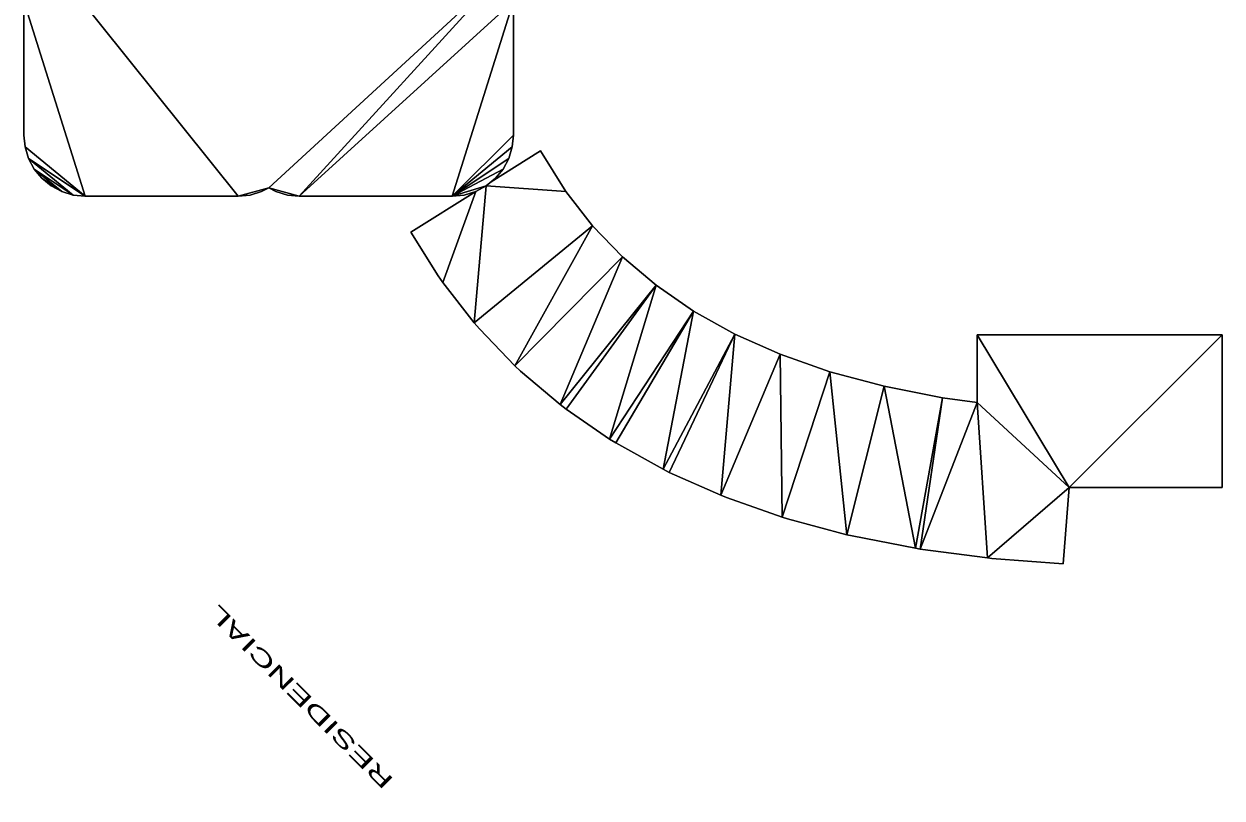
# Model space of a CAD drawing. Header units: millimetres. Extents: x -38221 to 49500, y -52000 to 43639.
# Drawn here: x -17664 to -2000, y 22940 to 33064 of the extents above; entities that cross this region are included whole.
import ezdxf

# ---------------------------------------------------------------- set-up
doc = ezdxf.new("R2010")
doc.units = ezdxf.units.MM
for name, color, linetype, lineweight in [('A-MASS-____-OTLN', 70, 'Continuous', 9), ('A-ROOF-____-OTLN', 132, 'Continuous', 9), ('G-____-____-TEXT', 231, 'Continuous', 9)]:
    doc.layers.add(name, color=color, linetype=linetype, lineweight=lineweight)
doc.styles.add('Arial_1', font='arial.ttf', dxfattribs={"height": 350})

msp = doc.modelspace()

# ---------------------------------------------------------------- texts
at = {"layer": 'G-____-____-TEXT', "color": 7, "extrusion": (0.57735, 0.57735, 0.57735), "insert": (-12962, 23038, 5424), "char_height": 350, "width": 4008.44, "attachment_point": 1, "text_direction": (-0.707107, 0.707107, 0), "style": 'Arial_1', "bg_fill": 3, "box_fill_scale": 1.25, "bg_fill_color": 256, "bg_fill_true_color": 13158600, "bg_fill_transparency": 0}
msp.add_mtext('RESIDENCIAL', dxfattribs=at)

# ---------------------------------------------------------------- meshes
at = {"layer": 'A-MASS-____-OTLN', "color": 254, "transparency": 33554560}
mesh = msp.add_polyface(dxfattribs=at)
corners = [(-17664, 33362, 3200), (-17664, 31612, 3200), (-17649, 31456, 3200), (-17603, 31306, 3200), (-17529, 31167, 3200), (-17430, 31046, 3200), (-17309, 30947, 3200), (-17170, 30873, 3200), (-17020, 30827, 3200), (-16864, 30812, 3200), (-14864, 30812, 3200), (-14708, 30827, 3200), (-14558, 30873, 3200), (-14464, 30923, 3200), (-14370, 30873, 3200), (-14220, 30827, 3200), (-14064, 30812, 3200), (-12064, 30812, 3200), (-11908, 30827, 3200), (-11758, 30873, 3200), (-11620, 30947, 3200), (-11498, 31046, 3200), (-11399, 31167, 3200), (-11325, 31306, 3200), (-11279, 31456, 3200), (-11264, 31612, 3200), (-11264, 33362, 3200), (-11279, 33518, 3200), (-11325, 33668, 3200), (-11375, 33762, 3200), (-9136, 33762, 3200), (-8980, 33777, 3200), (-8830, 33823, 3200), (-8691, 33897, 3200), (-8570, 33996, 3200), (-8471, 34117, 3200), (-8397, 34256, 3200), (-8351, 34406, 3200), (-8336, 34562, 3200), (-8336, 38026, 3200), (-8351, 38182, 3200), (-8397, 38332, 3200), (-8471, 38470, 3200), (-8570, 38592, 3200), (-8691, 38691, 3200), (-8830, 38765, 3200), (-8980, 38811, 3200), (-9055, 38818, 3200), (-9000, 38920, 3200), (-8955, 39070, 3200), (-8940, 39226, 3200), (-8940, 42388, 3200), (-8955, 42544, 3200), (-9000, 42694, 3200), (-9074, 42833, 3200), (-9174, 42954, 3200), (-9295, 43053, 3200), (-9433, 43127, 3200), (-9583, 43173, 3200), (-9740, 43188, 3200), (-12902, 43188, 3200), (-13058, 43173, 3200), (-13208, 43127, 3200), (-13302, 43077, 3200), (-13396, 43127, 3200), (-13546, 43173, 3200), (-13702, 43188, 3200), (-16864, 43188, 3200), (-17020, 43173, 3200), (-17170, 43127, 3200), (-17309, 43053, 3200), (-17430, 42954, 3200), (-17529, 42833, 3200), (-17603, 42694, 3200), (-17649, 42544, 3200), (-17664, 42388, 3200), (-17664, 39226, 3200), (-17649, 39070, 3200), (-17603, 38920, 3200), (-17529, 38781, 3200), (-17430, 38660, 3200), (-17388, 38626, 3200), (-17430, 38592, 3200), (-17529, 38470, 3200), (-17603, 38332, 3200), (-17649, 38182, 3200), (-17664, 38026, 3200), (-17664, 34562, 3200), (-17649, 34406, 3200), (-17603, 34256, 3200), (-17529, 34117, 3200), (-17430, 33996, 3200), (-17388, 33962, 3200), (-17430, 33927, 3200), (-17529, 33806, 3200), (-17603, 33668, 3200), (-17649, 33518, 3200)]
mesh.append_faces([[corners[k] for k in face] for face in [(13, 10, 11, 12), (81, 78, 79, 80), (36, 34, 35)]], dxfattribs={"vtx0": -1, "color": 254})
mesh.append_faces([[corners[k] for k in face] for face in [(85, 81, 84)]], dxfattribs={"vtx0": -1, "vtx1": -1, "color": 254})
mesh.append_faces([[corners[k] for k in face] for face in [(10, 92, 0, 9), (86, 29, 81, 85), (66, 81, 63, 65), (47, 63, 81)]], dxfattribs={"vtx0": -1, "vtx1": -1, "vtx2": -1, "color": 254})
mesh.append_faces([[corners[k] for k in face] for face in [(92, 10, 13, 29), (29, 13, 16, 26), (47, 81, 29, 39), (60, 63, 47, 50)]], dxfattribs={"vtx0": -1, "vtx1": -1, "vtx2": -1, "vtx3": -1, "color": 254})
mesh.append_faces([[corners[k] for k in face] for face in [(92, 29, 87, 88)]], dxfattribs={"vtx0": -1, "vtx1": -1, "vtx3": -1, "color": 254})
mesh.append_faces([[corners[k] for k in face] for face in [(92, 88, 89), (73, 67, 68, 72), (29, 86, 87), (37, 33, 34, 36), (29, 38, 39), (33, 37, 38), (60, 50, 51)]], dxfattribs={"vtx0": -1, "vtx2": -1, "color": 254})
mesh.append_faces([[corners[k] for k in face] for face in [(66, 75, 76, 81)]], dxfattribs={"vtx0": -1, "vtx2": -1, "vtx3": -1, "color": 254})
mesh.append_faces([[corners[k] for k in face] for face in [(9, 0, 1, 2), (67, 73, 74, 75), (17, 22, 23, 24), (47, 39, 40, 41), (47, 43, 44, 45), (47, 41, 42, 43)]], dxfattribs={"vtx0": -1, "vtx3": -1, "color": 254})
mesh.append_faces([[corners[k] for k in face] for face in [(94, 95, 92, 93), (15, 16, 13, 14), (6, 7, 5)]], dxfattribs={"vtx1": -1, "color": 254})
mesh.append_faces([[corners[k] for k in face] for face in [(2, 3, 9), (96, 0, 92, 95), (77, 78, 81, 76), (68, 69, 72), (66, 67, 75), (21, 22, 17, 20), (25, 26, 17, 24), (30, 31, 38, 29), (32, 33, 38, 31), (53, 54, 59, 52), (16, 17, 26)]], dxfattribs={"vtx1": -1, "vtx2": -1, "color": 254})
mesh.append_faces([[corners[k] for k in face] for face in [(3, 4, 8, 9), (4, 5, 7, 8), (54, 55, 58, 59), (59, 60, 51, 52)]], dxfattribs={"vtx1": -1, "vtx3": -1, "color": 254})
mesh.append_faces([[corners[k] for k in face] for face in [(90, 91, 92, 89), (27, 28, 29, 26), (63, 64, 65), (61, 62, 63, 60), (45, 46, 47)]], dxfattribs={"vtx2": -1, "color": 254})
mesh.append_faces([[corners[k] for k in face] for face in [(81, 82, 83, 84), (69, 70, 71, 72), (17, 18, 19, 20), (55, 56, 57, 58), (47, 48, 49, 50)]], dxfattribs={"vtx3": -1, "color": 254})
mesh = msp.add_polyface(dxfattribs=at)
corners = [(-17664, 33362), (-17649, 33518), (-17603, 33668), (-17529, 33806), (-17430, 33927), (-17388, 33962), (-17430, 33996), (-17529, 34117), (-17603, 34256), (-17649, 34406), (-17664, 34562), (-17664, 38026), (-17649, 38182), (-17603, 38332), (-17529, 38470), (-17430, 38592), (-17388, 38626), (-17430, 38660), (-17529, 38781), (-17603, 38920), (-17649, 39070), (-17664, 39226), (-17664, 42388), (-17649, 42544), (-17603, 42694), (-17529, 42833), (-17430, 42954), (-17309, 43053), (-17170, 43127), (-17020, 43173), (-16864, 43188), (-13702, 43188), (-13546, 43173), (-13396, 43127), (-13302, 43077), (-13208, 43127), (-13058, 43173), (-12902, 43188), (-9740, 43188), (-9583, 43173), (-9433, 43127), (-9295, 43053), (-9174, 42954), (-9074, 42833), (-9000, 42694), (-8955, 42544), (-8940, 42388), (-8940, 39226), (-8955, 39070), (-9000, 38920), (-9055, 38818), (-8980, 38811), (-8830, 38765), (-8691, 38691), (-8570, 38592), (-8471, 38470), (-8397, 38332), (-8351, 38182), (-8336, 38026), (-8336, 34562), (-8351, 34406), (-8397, 34256), (-8471, 34117), (-8570, 33996), (-8691, 33897), (-8830, 33823), (-8980, 33777), (-9136, 33762), (-11375, 33762), (-11325, 33668), (-11279, 33518), (-11264, 33362), (-11264, 31612), (-11279, 31456), (-11325, 31306), (-11399, 31167), (-11498, 31046), (-11620, 30947), (-11758, 30873), (-11908, 30827), (-12064, 30812), (-14064, 30812), (-14220, 30827), (-14370, 30873), (-14464, 30923), (-14558, 30873), (-14708, 30827), (-14864, 30812), (-16864, 30812), (-17020, 30827), (-17170, 30873), (-17309, 30947), (-17430, 31046), (-17529, 31167), (-17603, 31306), (-17649, 31456), (-17664, 31612)]
mesh.append_faces([[corners[k] for k in face] for face in [(63, 60, 61, 62), (42, 40, 41), (84, 81, 82, 83), (5, 2, 3, 4)]], dxfattribs={"vtx0": -1, "color": 254})
mesh.append_faces([[corners[k] for k in face] for face in [(59, 68, 58), (75, 80, 74)]], dxfattribs={"vtx0": -1, "vtx1": -1, "color": 254})
mesh.append_faces([[corners[k] for k in face] for face in [(81, 68, 71, 80), (34, 37, 50), (10, 68, 5, 9), (11, 16, 68, 10), (81, 84, 68)]], dxfattribs={"vtx0": -1, "vtx1": -1, "vtx2": -1, "color": 254})
mesh.append_faces([[corners[k] for k in face] for face in [(50, 68, 16, 34), (5, 68, 84, 87), (16, 21, 31, 34)]], dxfattribs={"vtx0": -1, "vtx1": -1, "vtx2": -1, "vtx3": -1, "color": 254})
mesh.append_faces([[corners[k] for k in face] for face in [(0, 5, 87, 88)]], dxfattribs={"vtx0": -1, "vtx1": -1, "vtx3": -1, "color": 254})
mesh.append_faces([[corners[k] for k in face] for face in [(60, 63, 64, 59), (80, 71, 72), (46, 37, 38), (22, 30, 31, 21)]], dxfattribs={"vtx0": -1, "vtx2": -1, "color": 254})
mesh.append_faces([[corners[k] for k in face] for face in [(50, 57, 58, 68), (37, 46, 47, 50)]], dxfattribs={"vtx0": -1, "vtx2": -1, "vtx3": -1, "color": 254})
mesh.append_faces([[corners[k] for k in face] for face in [(59, 64, 65, 66), (80, 75, 76, 77), (80, 72, 73, 74), (50, 55, 56, 57), (38, 44, 45, 46), (5, 0, 1, 2), (16, 19, 20, 21), (30, 22, 23, 24)]], dxfattribs={"vtx0": -1, "vtx3": -1, "color": 254})
mesh.append_faces([[corners[k] for k in face] for face in [(70, 71, 68, 69), (52, 53, 50, 51), (86, 87, 84, 85)]], dxfattribs={"vtx1": -1, "color": 254})
mesh.append_faces([[corners[k] for k in face] for face in [(67, 68, 59, 66), (54, 55, 50, 53), (96, 0, 88, 95), (12, 13, 16, 11), (8, 9, 5)]], dxfattribs={"vtx1": -1, "vtx2": -1, "color": 254})
mesh.append_faces([[corners[k] for k in face] for face in [(43, 44, 38, 39), (42, 43, 39, 40), (88, 89, 94, 95), (89, 90, 93, 94), (29, 30, 24, 25), (25, 26, 28, 29)]], dxfattribs={"vtx1": -1, "vtx3": -1, "color": 254})
mesh.append_faces([[corners[k] for k in face] for face in [(78, 79, 80, 77), (48, 49, 50, 47), (32, 33, 34, 31), (14, 15, 16, 13), (26, 27, 28)]], dxfattribs={"vtx2": -1, "color": 254})
mesh.append_faces([[corners[k] for k in face] for face in [(34, 35, 36, 37), (90, 91, 92, 93), (5, 6, 7, 8), (16, 17, 18, 19)]], dxfattribs={"vtx3": -1, "color": 254})
mesh = msp.add_polyface(dxfattribs=at)
corners = [(-17664, 31612, 3200), (-17664, 33362, 3200), (-17664, 33362), (-17664, 31612)]
mesh.append_faces([[corners[k] for k in face] for face in [(0, 1, 2, 3)]], dxfattribs={"color": 254})
mesh = msp.add_polyface(dxfattribs=at)
corners = [(-11264, 33362, 3200), (-11264, 31612, 3200), (-11264, 31612), (-11264, 33362)]
mesh.append_faces([[corners[k] for k in face] for face in [(0, 1, 2, 3)]], dxfattribs={"color": 254})
mesh = msp.add_polyface(dxfattribs=at)
corners = [(-17649, 31456, 3200), (-17664, 31612, 3200), (-17664, 31612), (-17649, 31456)]
mesh.append_faces([[corners[k] for k in face] for face in [(0, 1, 2, 3)]], dxfattribs={"color": 254})
mesh = msp.add_polyface(dxfattribs=at)
corners = [(-11264, 31612, 3200), (-11279, 31456, 3200), (-11279, 31456), (-11264, 31612)]
mesh.append_faces([[corners[k] for k in face] for face in [(0, 1, 2, 3)]], dxfattribs={"color": 254})
mesh = msp.add_polyface(dxfattribs=at)
corners = [(-17603, 31306, 3200), (-17649, 31456, 3200), (-17649, 31456), (-17603, 31306)]
mesh.append_faces([[corners[k] for k in face] for face in [(0, 1, 2, 3)]], dxfattribs={"color": 254})
mesh = msp.add_polyface(dxfattribs=at)
corners = [(-11279, 31456, 3200), (-11325, 31306, 3200), (-11325, 31306), (-11279, 31456)]
mesh.append_faces([[corners[k] for k in face] for face in [(0, 1, 2, 3)]], dxfattribs={"color": 254})
mesh = msp.add_polyface(dxfattribs=at)
corners = [(-17529, 31167, 3200), (-17603, 31306, 3200), (-17603, 31306), (-17529, 31167)]
mesh.append_faces([[corners[k] for k in face] for face in [(3, 0, 1, 2)]], dxfattribs={"color": 254})
mesh = msp.add_polyface(dxfattribs=at)
corners = [(-11325, 31306, 3200), (-11399, 31167, 3200), (-11399, 31167), (-11325, 31306)]
mesh.append_faces([[corners[k] for k in face] for face in [(0, 1, 2, 3)]], dxfattribs={"color": 254})
mesh = msp.add_polyface(dxfattribs=at)
corners = [(-17430, 31046, 3200), (-17529, 31167, 3200), (-17529, 31167), (-17430, 31046)]
mesh.append_faces([[corners[k] for k in face] for face in [(0, 1, 2, 3)]], dxfattribs={"color": 254})
mesh = msp.add_polyface(dxfattribs=at)
corners = [(-17309, 30947, 3200), (-17430, 31046, 3200), (-17430, 31046), (-17309, 30947)]
mesh.append_faces([[corners[k] for k in face] for face in [(0, 1, 2, 3)]], dxfattribs={"color": 254})
mesh = msp.add_polyface(dxfattribs=at)
corners = [(-11498, 31046, 3200), (-11620, 30947, 3200), (-11620, 30947), (-11498, 31046)]
mesh.append_faces([[corners[k] for k in face] for face in [(0, 1, 2, 3)]], dxfattribs={"color": 254})
mesh = msp.add_polyface(dxfattribs=at)
corners = [(-11399, 31167, 3200), (-11498, 31046, 3200), (-11498, 31046), (-11399, 31167)]
mesh.append_faces([[corners[k] for k in face] for face in [(3, 0, 1, 2)]], dxfattribs={"color": 254})
mesh = msp.add_polyface(dxfattribs=at)
corners = [(-17170, 30873, 3200), (-17309, 30947, 3200), (-17309, 30947), (-17170, 30873)]
mesh.append_faces([[corners[k] for k in face] for face in [(0, 1, 2, 3)]], dxfattribs={"color": 254})
mesh = msp.add_polyface(dxfattribs=at)
corners = [(-17020, 30827, 3200), (-17170, 30873, 3200), (-17170, 30873), (-17020, 30827)]
mesh.append_faces([[corners[k] for k in face] for face in [(0, 1, 2, 3)]], dxfattribs={"color": 254})
mesh = msp.add_polyface(dxfattribs=at)
corners = [(-14558, 30873, 3200), (-14708, 30827, 3200), (-14708, 30827), (-14558, 30873)]
mesh.append_faces([[corners[k] for k in face] for face in [(0, 1, 2, 3)]], dxfattribs={"color": 254})
mesh = msp.add_polyface(dxfattribs=at)
corners = [(-14464, 30923, 3200), (-14558, 30873, 3200), (-14558, 30873), (-14464, 30923)]
mesh.append_faces([[corners[k] for k in face] for face in [(0, 1, 2, 3)]], dxfattribs={"color": 254})
mesh = msp.add_polyface(dxfattribs=at)
corners = [(-14370, 30873, 3200), (-14464, 30923, 3200), (-14464, 30923), (-14370, 30873)]
mesh.append_faces([[corners[k] for k in face] for face in [(3, 0, 1, 2)]], dxfattribs={"color": 254})
mesh = msp.add_polyface(dxfattribs=at)
corners = [(-14220, 30827, 3200), (-14370, 30873, 3200), (-14370, 30873), (-14220, 30827)]
mesh.append_faces([[corners[k] for k in face] for face in [(0, 1, 2, 3)]], dxfattribs={"color": 254})
mesh = msp.add_polyface(dxfattribs=at)
corners = [(-11758, 30873, 3200), (-11908, 30827, 3200), (-11908, 30827), (-11758, 30873)]
mesh.append_faces([[corners[k] for k in face] for face in [(0, 1, 2, 3)]], dxfattribs={"color": 254})
mesh = msp.add_polyface(dxfattribs=at)
corners = [(-11620, 30947, 3200), (-11758, 30873, 3200), (-11758, 30873), (-11620, 30947)]
mesh.append_faces([[corners[k] for k in face] for face in [(0, 1, 2, 3)]], dxfattribs={"color": 254})
mesh = msp.add_polyface(dxfattribs=at)
corners = [(-16864, 30812, 3200), (-17020, 30827, 3200), (-17020, 30827), (-16864, 30812)]
mesh.append_faces([[corners[k] for k in face] for face in [(0, 1, 2, 3)]], dxfattribs={"color": 254})
mesh = msp.add_polyface(dxfattribs=at)
corners = [(-14864, 30812, 3200), (-16864, 30812, 3200), (-16864, 30812), (-14864, 30812)]
mesh.append_faces([[corners[k] for k in face] for face in [(0, 1, 2, 3)]], dxfattribs={"color": 254})
mesh = msp.add_polyface(dxfattribs=at)
corners = [(-14708, 30827, 3200), (-14864, 30812, 3200), (-14864, 30812), (-14708, 30827)]
mesh.append_faces([[corners[k] for k in face] for face in [(0, 1, 2, 3)]], dxfattribs={"color": 254})
mesh = msp.add_polyface(dxfattribs=at)
corners = [(-14064, 30812, 3200), (-14220, 30827, 3200), (-14220, 30827), (-14064, 30812)]
mesh.append_faces([[corners[k] for k in face] for face in [(0, 1, 2, 3)]], dxfattribs={"color": 254})
mesh = msp.add_polyface(dxfattribs=at)
corners = [(-12064, 30812, 3200), (-14064, 30812, 3200), (-14064, 30812), (-12064, 30812)]
mesh.append_faces([[corners[k] for k in face] for face in [(0, 1, 2, 3)]], dxfattribs={"color": 254})
mesh = msp.add_polyface(dxfattribs=at)
corners = [(-11908, 30827, 3200), (-12064, 30812, 3200), (-12064, 30812), (-11908, 30827)]
mesh.append_faces([[corners[k] for k in face] for face in [(0, 1, 2, 3)]], dxfattribs={"color": 254})
at = {"layer": 'A-ROOF-____-OTLN', "color": 10}
mesh = msp.add_polyface(dxfattribs=at)
corners = [(-5200, 29000, 2900), (-2000, 29000, 2900), (-2000, 27000, 2900), (-4000, 27000, 2900), (-4076, 26003, 2900), (-5010, 26074, 2900), (-5066, 26080, 2900), (-5947, 26197, 2900), (-6008, 26207, 2900), (-6838, 26370, 2900), (-6904, 26385, 2900), (-7681, 26594, 2900), (-7753, 26616, 2900), (-8478, 26870, 2900), (-8554, 26900, 2900), (-9227, 27200, 2900), (-9307, 27240, 2900), (-9927, 27585, 2900), (-10007, 27635, 2900), (-10576, 28027, 2900), (-10655, 28087, 2900), (-11171, 28524, 2900), (-11245, 28595, 2900), (-11709, 29077, 2900), (-11777, 29156, 2900), (-12188, 29684, 2900), (-12247, 29768, 2900), (-12606, 30343, 2900), (-11758, 30873, 2900), (-11620, 30947, 2900), (-11555, 30999, 2900), (-10910, 31403, 2900), (-10578, 30872, 2900), (-10230, 30425, 2900), (-9838, 30017, 2900), (-9400, 29646, 2900), (-8912, 29309, 2900), (-8372, 29009, 2900), (-7778, 28744, 2900), (-7127, 28516, 2900), (-6419, 28326, 2900), (-5654, 28176, 2900), (-5200, 28115, 2900)]
mesh.append_faces([[corners[k] for k in face] for face in [(28, 25, 26, 27)]], dxfattribs={"vtx0": -1, "color": 10})
mesh.append_faces([[corners[k] for k in face] for face in [(40, 10, 39), (39, 12, 38)]], dxfattribs={"vtx0": -1, "vtx1": -1, "color": 10})
mesh.append_faces([[corners[k] for k in face] for face in [(35, 19, 20, 34), (37, 15, 16, 36), (3, 42, 0), (8, 40, 41)]], dxfattribs={"vtx0": -1, "vtx2": -1, "color": 10})
mesh.append_faces([[corners[k] for k in face] for face in [(29, 32, 33, 24)]], dxfattribs={"vtx0": -1, "vtx2": -1, "vtx3": -1, "color": 10})
mesh.append_faces([[corners[k] for k in face] for face in [(40, 8, 9, 10)]], dxfattribs={"vtx0": -1, "vtx3": -1, "color": 10})
mesh.append_faces([[corners[k] for k in face] for face in [(5, 6, 3, 4)]], dxfattribs={"vtx1": -1, "color": 10})
mesh.append_faces([[corners[k] for k in face] for face in [(21, 22, 34, 20), (23, 24, 33, 22), (17, 18, 36, 16), (33, 34, 22), (11, 12, 39, 10), (13, 14, 38, 12)]], dxfattribs={"vtx1": -1, "vtx2": -1, "color": 10})
mesh.append_faces([[corners[k] for k in face] for face in [(6, 7, 42, 3)]], dxfattribs={"vtx1": -1, "vtx2": -1, "vtx3": -1, "color": 10})
mesh.append_faces([[corners[k] for k in face] for face in [(18, 19, 35, 36), (24, 25, 28, 29), (7, 8, 41, 42), (37, 38, 14, 15)]], dxfattribs={"vtx1": -1, "vtx3": -1, "color": 10})
mesh.append_faces([[corners[k] for k in face] for face in [(30, 31, 32, 29), (1, 2, 3, 0)]], dxfattribs={"vtx2": -1, "color": 10})
mesh = msp.add_polyface(dxfattribs=at)
corners = [(-2000, 29000, 3025), (-5200, 29000, 3025), (-5200, 28115, 3025), (-5654, 28176, 3025), (-6419, 28326, 3025), (-7127, 28516, 3025), (-7778, 28744, 3025), (-8372, 29009, 3025), (-8912, 29309, 3025), (-9400, 29646, 3025), (-9838, 30017, 3025), (-10230, 30425, 3025), (-10578, 30872, 3025), (-10910, 31403, 3025), (-11555, 30999, 3025), (-11620, 30947, 3025), (-11758, 30873, 3025), (-12606, 30343, 3025), (-12247, 29768, 3025), (-12188, 29684, 3025), (-11777, 29156, 3025), (-11709, 29077, 3025), (-11245, 28595, 3025), (-11171, 28524, 3025), (-10655, 28087, 3025), (-10576, 28027, 3025), (-10007, 27635, 3025), (-9927, 27585, 3025), (-9307, 27240, 3025), (-9227, 27200, 3025), (-8554, 26900, 3025), (-8478, 26870, 3025), (-7753, 26616, 3025), (-7681, 26594, 3025), (-6904, 26385, 3025), (-6838, 26370, 3025), (-6008, 26207, 3025), (-5947, 26197, 3025), (-5066, 26080, 3025), (-5010, 26074, 3025), (-4076, 26003, 3025), (-4000, 27000, 3025), (-2000, 27000, 3025)]
mesh.append_faces([[corners[k] for k in face] for face in [(41, 38, 39, 40), (0, 41, 42)]], dxfattribs={"vtx0": -1, "color": 10})
mesh.append_faces([[corners[k] for k in face] for face in [(5, 34, 4), (7, 30, 6), (6, 32, 5)]], dxfattribs={"vtx0": -1, "vtx1": -1, "color": 10})
mesh.append_faces([[corners[k] for k in face] for face in [(41, 2, 38)]], dxfattribs={"vtx0": -1, "vtx1": -1, "vtx2": -1, "color": 10})
mesh.append_faces([[corners[k] for k in face] for face in [(8, 27, 28, 7), (16, 19, 20, 15), (22, 10, 11), (24, 9, 10)]], dxfattribs={"vtx0": -1, "vtx2": -1, "color": 10})
mesh.append_faces([[corners[k] for k in face] for face in [(10, 22, 23, 24), (11, 20, 21, 22), (7, 28, 29, 30), (5, 32, 33, 34), (6, 30, 31, 32)]], dxfattribs={"vtx0": -1, "vtx3": -1, "color": 10})
mesh.append_faces([[corners[k] for k in face] for face in [(18, 19, 16, 17)]], dxfattribs={"vtx1": -1, "color": 10})
mesh.append_faces([[corners[k] for k in face] for face in [(25, 26, 9, 24), (35, 36, 4, 34), (1, 2, 41, 0)]], dxfattribs={"vtx1": -1, "vtx2": -1, "color": 10})
mesh.append_faces([[corners[k] for k in face] for face in [(11, 12, 15, 20)]], dxfattribs={"vtx1": -1, "vtx2": -1, "vtx3": -1, "color": 10})
mesh.append_faces([[corners[k] for k in face] for face in [(26, 27, 8, 9), (37, 38, 2, 3), (36, 37, 3, 4)]], dxfattribs={"vtx1": -1, "vtx3": -1, "color": 10})
mesh.append_faces([[corners[k] for k in face] for face in [(12, 13, 14, 15)]], dxfattribs={"vtx3": -1, "color": 10})
mesh = msp.add_polyface(dxfattribs=at)
corners = [(-11555, 30999, 3025), (-10910, 31403, 3025), (-10910, 31403, 2900), (-11555, 30999, 2900)]
mesh.append_faces([[corners[k] for k in face] for face in [(0, 1, 2, 3)]], dxfattribs={"color": 10})
mesh = msp.add_polyface(dxfattribs=at)
corners = [(-10910, 31403, 3025), (-10578, 30872, 3025), (-10578, 30872, 2900), (-10910, 31403, 2900)]
mesh.append_faces([[corners[k] for k in face] for face in [(0, 1, 2, 3)]], dxfattribs={"color": 10})
mesh = msp.add_polyface(dxfattribs=at)
corners = [(-12606, 30343, 3025), (-11758, 30873, 3025), (-11758, 30873, 2900), (-12606, 30343, 2900)]
mesh.append_faces([[corners[k] for k in face] for face in [(0, 1, 2, 3)]], dxfattribs={"color": 10})
mesh = msp.add_polyface(dxfattribs=at)
corners = [(-11758, 30873, 3025), (-11620, 30947, 3025), (-11620, 30947, 2900), (-11758, 30873, 2900)]
mesh.append_faces([[corners[k] for k in face] for face in [(1, 2, 3, 0)]], dxfattribs={"color": 10})
mesh = msp.add_polyface(dxfattribs=at)
corners = [(-11620, 30947, 3025), (-11555, 30999, 3025), (-11555, 30999, 2900), (-11620, 30947, 2900)]
mesh.append_faces([[corners[k] for k in face] for face in [(1, 2, 3, 0)]], dxfattribs={"color": 10})
mesh = msp.add_polyface(dxfattribs=at)
corners = [(-10578, 30872, 3025), (-10230, 30425, 3025), (-10230, 30425, 2900), (-10578, 30872, 2900)]
mesh.append_faces([[corners[k] for k in face] for face in [(0, 1, 2, 3)]], dxfattribs={"color": 10})
mesh = msp.add_polyface(dxfattribs=at)
corners = [(-10230, 30425, 3025), (-9838, 30017, 3025), (-9838, 30017, 2900), (-10230, 30425, 2900)]
mesh.append_faces([[corners[k] for k in face] for face in [(0, 1, 2, 3)]], dxfattribs={"color": 10})
mesh = msp.add_polyface(dxfattribs=at)
corners = [(-12247, 29768, 3025), (-12606, 30343, 3025), (-12606, 30343, 2900), (-12247, 29768, 2900)]
mesh.append_faces([[corners[k] for k in face] for face in [(0, 1, 2, 3)]], dxfattribs={"color": 10})
mesh = msp.add_polyface(dxfattribs=at)
corners = [(-9838, 30017, 3025), (-9400, 29646, 3025), (-9400, 29646, 2900), (-9838, 30017, 2900)]
mesh.append_faces([[corners[k] for k in face] for face in [(0, 1, 2, 3)]], dxfattribs={"color": 10})
mesh = msp.add_polyface(dxfattribs=at)
corners = [(-12188, 29684, 3025), (-12247, 29768, 3025), (-12247, 29768, 2900), (-12188, 29684, 2900)]
mesh.append_faces([[corners[k] for k in face] for face in [(1, 2, 3, 0)]], dxfattribs={"color": 10})
mesh = msp.add_polyface(dxfattribs=at)
corners = [(-11777, 29156, 3025), (-12188, 29684, 3025), (-12188, 29684, 2900), (-11777, 29156, 2900)]
mesh.append_faces([[corners[k] for k in face] for face in [(1, 2, 3, 0)]], dxfattribs={"color": 10})
mesh = msp.add_polyface(dxfattribs=at)
corners = [(-9400, 29646, 3025), (-8912, 29309, 3025), (-8912, 29309, 2900), (-9400, 29646, 2900)]
mesh.append_faces([[corners[k] for k in face] for face in [(1, 2, 3, 0)]], dxfattribs={"color": 10})
mesh = msp.add_polyface(dxfattribs=at)
corners = [(-8912, 29309, 3025), (-8372, 29009, 3025), (-8372, 29009, 2900), (-8912, 29309, 2900)]
mesh.append_faces([[corners[k] for k in face] for face in [(1, 2, 3, 0)]], dxfattribs={"color": 10})
mesh = msp.add_polyface(dxfattribs=at)
corners = [(-11709, 29077, 3025), (-11777, 29156, 3025), (-11777, 29156, 2900), (-11709, 29077, 2900)]
mesh.append_faces([[corners[k] for k in face] for face in [(1, 2, 3, 0)]], dxfattribs={"color": 10})
mesh = msp.add_polyface(dxfattribs=at)
corners = [(-11245, 28595, 3025), (-11709, 29077, 3025), (-11709, 29077, 2900), (-11245, 28595, 2900)]
mesh.append_faces([[corners[k] for k in face] for face in [(1, 2, 3, 0)]], dxfattribs={"color": 10})
mesh = msp.add_polyface(dxfattribs=at)
corners = [(-8372, 29009, 3025), (-7778, 28744, 3025), (-7778, 28744, 2900), (-8372, 29009, 2900)]
mesh.append_faces([[corners[k] for k in face] for face in [(1, 2, 3, 0)]], dxfattribs={"color": 10})
mesh = msp.add_polyface(dxfattribs=at)
corners = [(-5200, 29000, 3025), (-2000, 29000, 3025), (-2000, 29000, 2900), (-5200, 29000, 2900)]
mesh.append_faces([[corners[k] for k in face] for face in [(0, 1, 2, 3)]], dxfattribs={"color": 10})
mesh = msp.add_polyface(dxfattribs=at)
corners = [(-5200, 28115, 3025), (-5200, 29000, 3025), (-5200, 29000, 2900), (-5200, 28115, 2900)]
mesh.append_faces([[corners[k] for k in face] for face in [(0, 1, 2, 3)]], dxfattribs={"color": 10})
mesh = msp.add_polyface(dxfattribs=at)
corners = [(-2000, 29000, 3025), (-2000, 27000, 3025), (-2000, 27000, 2900), (-2000, 29000, 2900)]
mesh.append_faces([[corners[k] for k in face] for face in [(1, 2, 3, 0)]], dxfattribs={"color": 10})
mesh = msp.add_polyface(dxfattribs=at)
corners = [(-7778, 28744, 3025), (-7127, 28516, 3025), (-7127, 28516, 2900), (-7778, 28744, 2900)]
mesh.append_faces([[corners[k] for k in face] for face in [(1, 2, 3, 0)]], dxfattribs={"color": 10})
mesh = msp.add_polyface(dxfattribs=at)
corners = [(-11171, 28524, 3025), (-11245, 28595, 3025), (-11245, 28595, 2900), (-11171, 28524, 2900)]
mesh.append_faces([[corners[k] for k in face] for face in [(0, 1, 2, 3)]], dxfattribs={"color": 10})
mesh = msp.add_polyface(dxfattribs=at)
corners = [(-10655, 28087, 3025), (-11171, 28524, 3025), (-11171, 28524, 2900), (-10655, 28087, 2900)]
mesh.append_faces([[corners[k] for k in face] for face in [(0, 1, 2, 3)]], dxfattribs={"color": 10})
mesh = msp.add_polyface(dxfattribs=at)
corners = [(-7127, 28516, 3025), (-6419, 28326, 3025), (-6419, 28326, 2900), (-7127, 28516, 2900)]
mesh.append_faces([[corners[k] for k in face] for face in [(1, 2, 3, 0)]], dxfattribs={"color": 10})
mesh = msp.add_polyface(dxfattribs=at)
corners = [(-6419, 28326, 3025), (-5654, 28176, 3025), (-5654, 28176, 2900), (-6419, 28326, 2900)]
mesh.append_faces([[corners[k] for k in face] for face in [(0, 1, 2, 3)]], dxfattribs={"color": 10})
mesh = msp.add_polyface(dxfattribs=at)
corners = [(-10576, 28027, 3025), (-10655, 28087, 3025), (-10655, 28087, 2900), (-10576, 28027, 2900)]
mesh.append_faces([[corners[k] for k in face] for face in [(1, 2, 3, 0)]], dxfattribs={"color": 10})
mesh = msp.add_polyface(dxfattribs=at)
corners = [(-5654, 28176, 3025), (-5200, 28115, 3025), (-5200, 28115, 2900), (-5654, 28176, 2900)]
mesh.append_faces([[corners[k] for k in face] for face in [(0, 1, 2, 3)]], dxfattribs={"color": 10})
mesh = msp.add_polyface(dxfattribs=at)
corners = [(-10007, 27635, 3025), (-10576, 28027, 3025), (-10576, 28027, 2900), (-10007, 27635, 2900)]
mesh.append_faces([[corners[k] for k in face] for face in [(1, 2, 3, 0)]], dxfattribs={"color": 10})
mesh = msp.add_polyface(dxfattribs=at)
corners = [(-9927, 27585, 3025), (-10007, 27635, 3025), (-10007, 27635, 2900), (-9927, 27585, 2900)]
mesh.append_faces([[corners[k] for k in face] for face in [(1, 2, 3, 0)]], dxfattribs={"color": 10})
mesh = msp.add_polyface(dxfattribs=at)
corners = [(-9307, 27240, 3025), (-9927, 27585, 3025), (-9927, 27585, 2900), (-9307, 27240, 2900)]
mesh.append_faces([[corners[k] for k in face] for face in [(1, 2, 3, 0)]], dxfattribs={"color": 10})
mesh = msp.add_polyface(dxfattribs=at)
corners = [(-9227, 27200, 3025), (-9307, 27240, 3025), (-9307, 27240, 2900), (-9227, 27200, 2900)]
mesh.append_faces([[corners[k] for k in face] for face in [(1, 2, 3, 0)]], dxfattribs={"color": 10})
mesh = msp.add_polyface(dxfattribs=at)
corners = [(-8554, 26900, 3025), (-9227, 27200, 3025), (-9227, 27200, 2900), (-8554, 26900, 2900)]
mesh.append_faces([[corners[k] for k in face] for face in [(1, 2, 3, 0)]], dxfattribs={"color": 10})
mesh = msp.add_polyface(dxfattribs=at)
corners = [(-4000, 27000, 3025), (-4076, 26003, 3025), (-4076, 26003, 2900), (-4000, 27000, 2900)]
mesh.append_faces([[corners[k] for k in face] for face in [(1, 2, 3, 0)]], dxfattribs={"color": 10})
mesh = msp.add_polyface(dxfattribs=at)
corners = [(-2000, 27000, 3025), (-4000, 27000, 3025), (-4000, 27000, 2900), (-2000, 27000, 2900)]
mesh.append_faces([[corners[k] for k in face] for face in [(1, 2, 3, 0)]], dxfattribs={"color": 10})
mesh = msp.add_polyface(dxfattribs=at)
corners = [(-8478, 26870, 3025), (-8554, 26900, 3025), (-8554, 26900, 2900), (-8478, 26870, 2900)]
mesh.append_faces([[corners[k] for k in face] for face in [(1, 2, 3, 0)]], dxfattribs={"color": 10})
mesh = msp.add_polyface(dxfattribs=at)
corners = [(-7753, 26616, 3025), (-8478, 26870, 3025), (-8478, 26870, 2900), (-7753, 26616, 2900)]
mesh.append_faces([[corners[k] for k in face] for face in [(1, 2, 3, 0)]], dxfattribs={"color": 10})
mesh = msp.add_polyface(dxfattribs=at)
corners = [(-7681, 26594, 3025), (-7753, 26616, 3025), (-7753, 26616, 2900), (-7681, 26594, 2900)]
mesh.append_faces([[corners[k] for k in face] for face in [(1, 2, 3, 0)]], dxfattribs={"color": 10})
mesh = msp.add_polyface(dxfattribs=at)
corners = [(-6904, 26385, 3025), (-7681, 26594, 3025), (-7681, 26594, 2900), (-6904, 26385, 2900)]
mesh.append_faces([[corners[k] for k in face] for face in [(0, 1, 2, 3)]], dxfattribs={"color": 10})
mesh = msp.add_polyface(dxfattribs=at)
corners = [(-6838, 26370, 3025), (-6904, 26385, 3025), (-6904, 26385, 2900), (-6838, 26370, 2900)]
mesh.append_faces([[corners[k] for k in face] for face in [(1, 2, 3, 0)]], dxfattribs={"color": 10})
mesh = msp.add_polyface(dxfattribs=at)
corners = [(-6008, 26207, 3025), (-6838, 26370, 3025), (-6838, 26370, 2900), (-6008, 26207, 2900)]
mesh.append_faces([[corners[k] for k in face] for face in [(1, 2, 3, 0)]], dxfattribs={"color": 10})
mesh = msp.add_polyface(dxfattribs=at)
corners = [(-5947, 26197, 3025), (-6008, 26207, 3025), (-6008, 26207, 2900), (-5947, 26197, 2900)]
mesh.append_faces([[corners[k] for k in face] for face in [(0, 1, 2, 3)]], dxfattribs={"color": 10})
mesh = msp.add_polyface(dxfattribs=at)
corners = [(-5066, 26080, 3025), (-5947, 26197, 3025), (-5947, 26197, 2900), (-5066, 26080, 2900)]
mesh.append_faces([[corners[k] for k in face] for face in [(1, 2, 3, 0)]], dxfattribs={"color": 10})
mesh = msp.add_polyface(dxfattribs=at)
corners = [(-5010, 26074, 3025), (-5066, 26080, 3025), (-5066, 26080, 2900), (-5010, 26074, 2900)]
mesh.append_faces([[corners[k] for k in face] for face in [(1, 2, 3, 0)]], dxfattribs={"color": 10})
mesh = msp.add_polyface(dxfattribs=at)
corners = [(-4076, 26003, 3025), (-5010, 26074, 3025), (-5010, 26074, 2900), (-4076, 26003, 2900)]
mesh.append_faces([[corners[k] for k in face] for face in [(0, 1, 2, 3)]], dxfattribs={"color": 10})

doc.saveas('drawing.dxf')
